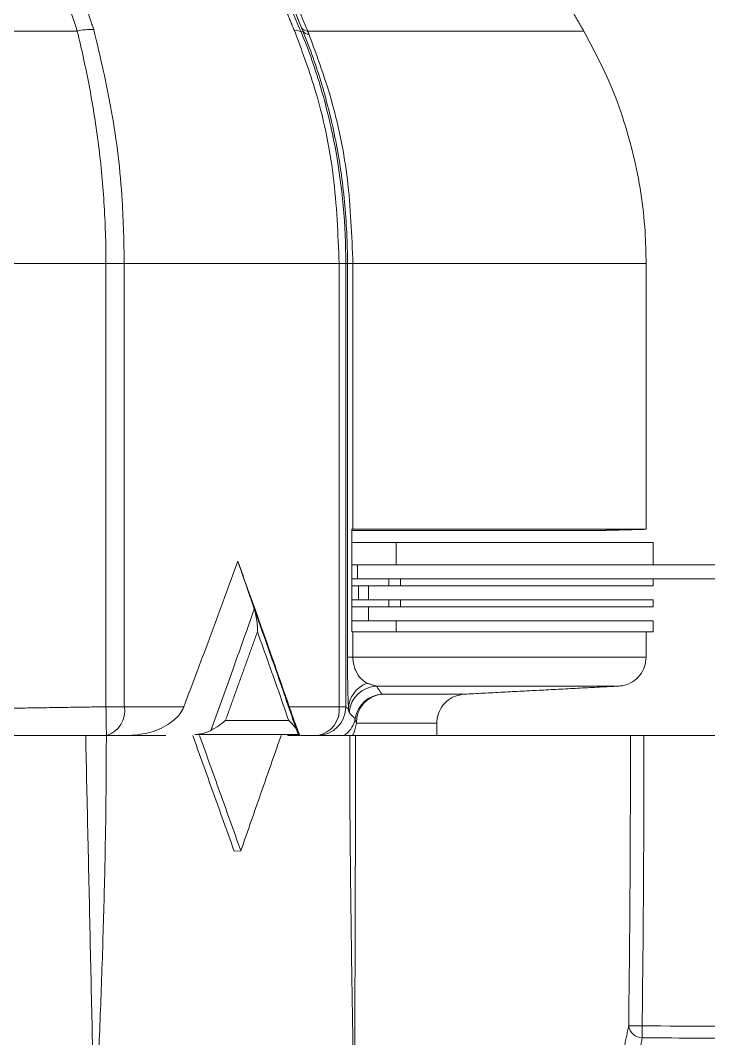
# Model space of a CAD drawing. Extents: x 2 to 136, y 1 to 99.
# Drawn here: x 59.211 to 60.691, y 10.174 to 12.363 of the extents above; entities that cross this region are included whole.
import ezdxf

# ---------------------------------------------------------------- set-up
doc = ezdxf.new("R2010")
doc.units = 0
doc.header["$MEASUREMENT"] = 0
doc.linetypes.add('SLD-Solid', pattern=[0])
doc.layers.add('OBJECT', color=7, linetype='CONTINUOUS')

msp = doc.modelspace()

# ---------------------------------------------------------------- linework, layer by layer
at = {"layer": 'OBJECT', "linetype": 'SLD-Solid', "lineweight": 15}
for p, q in [((59.333, 12.3402), (59.0948, 12.3402)), ((59.8144, 12.3384), (59.8183, 12.3401)), ((59.8287, 12.3402), (60.4223, 12.3402)), ((59.3949, 11.8402), (59.1914, 11.8402)), ((59.3949, 11.8402), (59.4344, 11.8402)), ((59.3949, 10.8873), (59.3949, 11.8402)), ((59.4344, 11.8402), (59.8963, 11.8402)), ((59.4344, 11.8402), (59.4344, 10.8873)), ((59.8963, 10.8873), (59.8963, 11.8402)), ((59.9106, 11.8402), (59.8963, 11.8402)), ((59.9106, 11.8402), (59.9106, 10.8873)), ((59.9106, 11.8402), (59.9142, 11.8402)), ((59.9142, 10.9936), (59.9142, 11.8402)), ((59.9142, 11.8402), (59.9259, 11.8402)), ((59.9259, 11.8402), (60.5563, 11.8402)), ((59.9259, 11.8402), (59.9259, 11.2689)), ((60.5563, 11.8402), (60.5563, 11.2689)), ((59.9235, 11.269), (59.9235, 11.0484)), ((59.9259, 11.2689), (59.9235, 11.2689)), ((59.9235, 11.2662), (60.1464, 11.2662)), ((59.9259, 11.2689), (60.5563, 11.2689)), ((60.1464, 11.2662), (60.1474, 11.2662)), ((60.4515, 11.2662), (60.1474, 11.2662)), ((60.4515, 11.2662), (60.4524, 11.2662)), ((60.0191, 11.2402), (59.9235, 11.2402)), ((60.0191, 11.2402), (60.0191, 11.1922)), ((60.0191, 11.2402), (60.5714, 11.2402)), ((60.5714, 11.1922), (60.5714, 11.2402)), ((60.0191, 11.1922), (59.9235, 11.1922)), ((59.9354, 11.1922), (59.9354, 11.1622)), ((60.0191, 11.1922), (60.5399, 11.1922)), ((60.5399, 11.1922), (60.7214, 11.1922)), ((60.0029, 11.1622), (59.9235, 11.1622)), ((60.0029, 11.1473), (59.9235, 11.1473)), ((59.9382, 11.1473), (59.9382, 11.1173)), ((59.9591, 11.1173), (59.9591, 11.1473)), ((60.0029, 11.1622), (60.0281, 11.1622)), ((60.0029, 11.1473), (60.0029, 11.1622)), ((60.0281, 11.1473), (60.0029, 11.1473)), ((60.0281, 11.1622), (60.5399, 11.1622)), ((60.0281, 11.1622), (60.0281, 11.1473)), ((60.0281, 11.1473), (60.5714, 11.1473)), ((60.5399, 11.1622), (60.7214, 11.1622)), ((60.5714, 11.1473), (60.5714, 11.1622)), ((60.0029, 11.1173), (59.9235, 11.1173)), ((60.0029, 11.1024), (59.9235, 11.1024)), ((59.9591, 11.0724), (59.9591, 11.1024)), ((60.0029, 11.1173), (60.0281, 11.1173)), ((60.0029, 11.1024), (60.0029, 11.1173)), ((60.0281, 11.1024), (60.0029, 11.1024)), ((60.0281, 11.1173), (60.5714, 11.1173)), ((60.0281, 11.1173), (60.0281, 11.1024)), ((60.0281, 11.1024), (60.5714, 11.1024)), ((60.5714, 11.1024), (60.5714, 11.1173)), ((59.9235, 11.0724), (60.0191, 11.0724)), ((60.0191, 11.0484), (60.0191, 11.0724)), ((60.5714, 11.0724), (60.0191, 11.0724)), ((60.5714, 11.0484), (60.5714, 11.0724)), ((59.9259, 11.0484), (59.9235, 11.0484)), ((59.9259, 11.0484), (60.0012, 11.0484)), ((59.9259, 11.0484), (59.9259, 10.9936)), ((60.0012, 11.0484), (60.0191, 11.0484)), ((60.5714, 11.0484), (60.0191, 11.0484)), ((60.5563, 11.0484), (60.5563, 10.9936)), ((59.9142, 10.9936), (59.9259, 10.9936)), ((59.9259, 10.9936), (60.5563, 10.9936)), ((60.4975, 10.9317), (59.9767, 10.9317)), ((59.9889, 10.9143), (60.165, 10.9143)), ((59.3949, 10.8873), (59.4344, 10.8873)), ((59.4344, 10.8873), (59.5624, 10.8873)), ((59.789, 10.8873), (59.8963, 10.8873)), ((59.9106, 10.8873), (59.8963, 10.8873)), ((60.1063, 10.8523), (59.9336, 10.8523)), ((60.1063, 10.8523), (60.1063, 10.8253)), ((59.5234, 10.8253), (59.3958, 10.8253)), ((59.9189, 10.8253), (59.8136, 10.8253)), ((60.5226, 10.8253), (59.9235, 10.8253)), ((59.9316, 10.7532), (59.9317, 10.8253)), ((60.5226, 10.8253), (60.5516, 10.8253)), ((60.5516, 10.8253), (60.8671, 10.8253)), ((59.6849, 10.5776), (59.6708, 10.5764))]:
    msp.add_line(p, q, dxfattribs=at)
for centre, radius, start, end in [((59.3631, 12.2142), 0.1296, 87.5456, 103.4346), ((59.8045, 12.3267), 0.0153, 49.8743, 106.9703), ((59.8286, 12.3562), 0.016, 214.5255, 270.5543), ((59.8309, 12.3491), 0.0155, 215.3893, 271.8706), ((59.9768, 10.8812), 0.0604, 110.2163, 179.1613), ((59.9795, 10.8697), 0.062, 92.5495, 174.8621), ((59.9919, 10.8523), 0.062, 92.8402, 170.9566), ((59.9941, 10.854), 0.0605, 94.9205, 181.5735), ((10.086, 10.0493), 49.316, 0.9016, 0.97362), ((59.3796, 10.8784), 0.0556, 287.1156, 9.1916), ((59.8399, 10.8812), 0.0568, 280.1324, 6.1768), ((59.8486, 10.8873), 0.062, 271.1731, 359.9815), ((59.945, 10.861), 0.0143, 175.8769, 217.3541), ((60.5486, 10.2054), 0.0302, 187.6258, 268.7924), ((60.9018, 39.1267), 28.9278, 269.24123, 269.29867), ((61.2304, 10.1951), 0.6826, 179.4998, 181.6642)]:
    msp.add_arc(centre, radius, start, end, dxfattribs=at)
for centre, major_axis, ratio, start_param, end_param in [((59.9762, 11.2871), (0.062, 0.0151), 0.162711, 3.65558, 3.724578), ((59.9762, 11.0303), (0.062, -0.0151), 0.162756, 2.558631, 2.627629), ((52.1392, 9.5253), (35.624, 0), 0.01952, 1.323276, 1.332513)]:
    msp.add_ellipse(centre, major_axis=major_axis, ratio=ratio, start_param=start_param, end_param=end_param, dxfattribs=at)
for points, knots in [([(59.8154, 12.3471), (59.7524, 12.4993), (59.6298, 12.7954), (59.5069, 13.0912), (59.447, 13.2351)], [0, 0, 0, 0, 0.513611, 1, 1, 1, 1]), ([(59.4593, 13.2283), (59.4722, 13.1975), (59.5445, 13.0242), (59.6677, 12.7282), (59.7778, 12.4629), (59.8287, 12.3402)], [0, 0, 0, 0, 0.104199, 0.585852, 1, 1, 1, 1]), ([(59.333, 12.3402), (59.333, 12.3402), (59.3268, 12.3617), (59.3186, 12.3848), (59.3104, 12.4079)], [0, 0, 0, 0, 0.000032, 1, 1, 1, 1]), ([(59.7853, 12.4083), (59.7948, 12.3851), (59.8043, 12.3619), (59.8144, 12.3384), (59.8144, 12.3384)], [0, 0, 0, 0, 0.999971, 1, 1, 1, 1]), ([(59.3949, 11.8402), (59.3949, 11.8402), (59.3949, 11.8843), (59.392, 11.9726), (59.3796, 12.1009), (59.3594, 12.2253), (59.3429, 12.3005), (59.333, 12.3402), (59.333, 12.3402)], [0, 0, 0, 0, 0.000005, 0.255816, 0.511629, 0.755817, 0.999995, 1, 1, 1, 1]), ([(59.3686, 12.3436), (59.3825, 12.2854), (59.4105, 12.1673), (59.4311, 11.9957), (59.4335, 11.8854), (59.4344, 11.8402)], [0, 0, 0, 0, 0.364404, 0.739434, 1, 1, 1, 1]), ([(59.8963, 11.8402), (59.8937, 11.9034), (59.8886, 12.0315), (59.8529, 12.2003), (59.8153, 12.3005), (59.8, 12.3414)], [0, 0, 0, 0, 0.365475, 0.741466, 1, 1, 1, 1]), ([(59.8144, 12.3384), (59.8144, 12.3384), (59.8313, 12.2989), (59.8599, 12.2157), (59.8992, 12.0507), (59.9106, 11.9229), (59.9106, 11.8402), (59.9106, 11.8402)], [0, 0, 0, 0, 0.000004, 0.259099, 0.518181, 0.999995, 1, 1, 1, 1]), ([(59.8183, 12.3401), (59.8183, 12.3401), (59.8174, 12.3423), (59.8164, 12.3447), (59.8154, 12.3471)], [0, 0, 0, 0, 0.00031, 1, 1, 1, 1]), ([(59.9142, 11.8402), (59.9142, 11.8402), (59.9142, 11.8847), (59.9099, 11.9738), (59.8913, 12.1031), (59.8603, 12.2269), (59.8346, 12.302), (59.8183, 12.3401), (59.8183, 12.3401)], [0, 0, 0, 0, 0.000004, 0.25468, 0.509356, 0.754674, 0.999996, 1, 1, 1, 1]), ([(59.8314, 12.3336), (59.8493, 12.2846), (59.8857, 12.1853), (59.9189, 12.018), (59.9235, 11.9009), (59.9259, 11.8402)], [0, 0, 0, 0, 0.319145, 0.647516, 1, 1, 1, 1]), ([(60.5563, 11.8402), (60.5558, 11.8634), (60.5542, 11.942), (60.5324, 12.0764), (60.4857, 12.2212), (60.4406, 12.3059), (60.4223, 12.3402)], [0, 0, 0, 0, 0.132965, 0.450433, 0.777108, 1, 1, 1, 1]), ([(59.5624, 10.8873), (59.582, 10.9395), (59.6213, 11.0438), (59.6593, 11.1481), (59.6783, 11.2003)], [0, 0, 0, 0, 0.499973, 1, 1, 1, 1]), ([(59.789, 10.8873), (59.78, 10.9134), (59.7619, 10.9656), (59.7252, 11.0699), (59.6971, 11.1482), (59.6783, 11.2003)], [0, 0, 0, 0, 0.250123, 0.500246, 1, 1, 1, 1]), ([(59.6202, 10.8362), (59.6356, 10.8784), (59.6672, 10.9655), (59.698, 11.0526), (59.7139, 11.0975)], [0, 0, 0, 0, 0.484285, 1, 1, 1, 1]), ([(59.7207, 11.0484), (59.7207, 11.0489), (59.7207, 11.0557), (59.72, 11.0726), (59.7162, 11.088), (59.7139, 11.0975)], [0, 0, 0, 0, 0.030541, 0.405065, 1, 1, 1, 1]), ([(59.7139, 11.0975), (59.7298, 11.0526), (59.7607, 10.9656), (59.7907, 10.8785), (59.8052, 10.8364)], [0, 0, 0, 0, 0.515589, 1, 1, 1, 1]), ([(59.7879, 10.8576), (59.7817, 10.8755), (59.7596, 10.9391), (59.737, 11.0027), (59.7207, 11.0484)], [0, 0, 0, 0, 0.280814, 1, 1, 1, 1]), ([(59.9164, 10.8821), (59.9159, 10.8918), (59.9152, 10.9052), (59.9146, 10.941), (59.9143, 10.9672), (59.9143, 10.986), (59.9142, 10.9936)], [0, 0, 0, 0, 0.500751, 0.686143, 0.873077, 1, 1, 1, 1]), ([(59.9259, 10.9936), (59.926, 10.991), (59.9261, 10.9851), (59.928, 10.9752), (59.9333, 10.9596), (59.9432, 10.9463), (59.9517, 10.9407), (59.9559, 10.9378)], [0, 0, 0, 0, 0.061062, 0.137017, 0.26687, 0.630193, 1, 1, 1, 1]), ([(60.5563, 10.9936), (60.5556, 10.9866), (60.5542, 10.9727), (60.5436, 10.9541), (60.5278, 10.9401), (60.5114, 10.9331), (60.501, 10.932), (60.4975, 10.9317)], [0, 0, 0, 0, 0.222089, 0.444178, 0.666268, 0.888362, 1, 1, 1, 1]), ([(59.9767, 10.9317), (59.978, 10.9295), (59.9821, 10.9225), (59.9861, 10.9176), (59.9889, 10.9143)], [0, 0, 0, 0, 0.321064, 1, 1, 1, 1]), ([(60.165, 10.9143), (60.1581, 10.9132), (60.1443, 10.9111), (60.1263, 10.8995), (60.1131, 10.883), (60.107, 10.8663), (60.1065, 10.8558), (60.1063, 10.8523)], [0, 0, 0, 0, 0.222101, 0.444199, 0.666298, 0.888389, 1, 1, 1, 1]), ([(59.5624, 10.8873), (59.56, 10.8824), (59.5531, 10.8686), (59.5293, 10.8481), (59.4919, 10.83), (59.4608, 10.8269), (59.4452, 10.8253)], [0, 0, 0, 0, 0.120477, 0.340873, 0.669211, 1, 1, 1, 1]), ([(59.789, 10.8873), (59.7908, 10.8823), (59.7956, 10.8683), (59.8031, 10.8477), (59.8098, 10.8299), (59.8114, 10.8268), (59.8122, 10.8253)], [0, 0, 0, 0, 0.12399, 0.345789, 0.675933, 1, 1, 1, 1]), ([(59.9055, 10.8253), (59.9082, 10.8268), (59.9147, 10.8304), (59.9222, 10.8403), (59.928, 10.8505), (59.93, 10.8592), (59.9307, 10.8621)], [0, 0, 0, 0, 0.290991, 0.68416, 0.898056, 1, 1, 1, 1]), ([(59.9307, 10.8621), (59.93, 10.8626), (59.9265, 10.8654), (59.9222, 10.8698), (59.9186, 10.8742), (59.9177, 10.8753)], [0, 0, 0, 0, 0.160413, 0.802068, 1, 1, 1, 1]), ([(59.6202, 10.8362), (59.6263, 10.8398), (59.6376, 10.8463), (59.6472, 10.8537), (59.6513, 10.8572), (59.6517, 10.8575)], [0, 0, 0, 0, 0.521338, 0.963444, 1, 1, 1, 1]), ([(59.7879, 10.8576), (59.7882, 10.8574), (59.7921, 10.8539), (59.7996, 10.8465), (59.8032, 10.84), (59.8052, 10.8364)], [0, 0, 0, 0, 0.036596, 0.474246, 1, 1, 1, 1]), ([(59.9336, 10.8523), (59.9319, 10.8441), (59.9298, 10.8333), (59.926, 10.8268), (59.9252, 10.8253)], [0, 0, 0, 0, 0.762462, 1, 1, 1, 1]), ([(59.1836, 10.8253), (59.2149, 10.8253), (59.2708, 10.8253), (59.3267, 10.8253), (59.3513, 10.8253)], [0, 0, 0, 0, 0.56, 1, 1, 1, 1]), ([(59.3513, 10.8253), (59.3593, 10.8253), (59.3755, 10.8253), (59.389, 10.8253), (59.3958, 10.8253)], [0, 0, 0, 0, 0.499759, 1, 1, 1, 1]), ([(59.3958, 10.8253), (59.3955, 10.7704), (59.395, 10.6555), (59.3914, 10.4809), (59.3859, 10.3029), (59.3789, 10.1244), (59.3735, 10.0057), (59.3707, 9.9453)], [0, 0, 0, 0, 0.187126, 0.391336, 0.595144, 0.79397, 1, 1, 1, 1]), ([(59.5863, 10.8275), (59.5943, 10.8283), (59.6062, 10.8295), (59.6168, 10.8346), (59.6202, 10.8362)], [0, 0, 0, 0, 0.67796, 1, 1, 1, 1]), ([(59.8088, 10.8277), (59.7791, 10.8277), (59.7076, 10.8276), (59.6311, 10.8275), (59.5863, 10.8275)], [0, 0, 0, 0, 0.413967, 1, 1, 1, 1]), ([(59.8052, 10.8364), (59.8064, 10.8332), (59.8082, 10.8286), (59.8086, 10.8279), (59.8088, 10.8277)], [0, 0, 0, 0, 0.681912, 1, 1, 1, 1]), ([(59.9293, 9.9453), (59.9283, 10.0057), (59.9265, 10.1244), (59.9236, 10.3029), (59.9211, 10.4809), (59.9193, 10.6555), (59.9191, 10.7704), (59.9189, 10.8253)], [0, 0, 0, 0, 0.206019, 0.404831, 0.608657, 0.812864, 1, 1, 1, 1]), ([(59.9189, 10.8253), (59.9237, 10.8253), (59.9302, 10.8253), (59.9305, 10.8253), (59.9306, 10.8253)], [0, 0, 0, 0, 0.732612, 1, 1, 1, 1]), ([(60.5188, 10.2014), (60.5199, 10.3025), (60.5221, 10.5104), (60.5225, 10.7184), (60.5226, 10.8253)], [0, 0, 0, 0, 0.486, 1, 1, 1, 1]), ([(60.5516, 10.8253), (60.5515, 10.7183), (60.5511, 10.5102), (60.5489, 10.3022), (60.5478, 10.201)], [0, 0, 0, 0, 0.514, 1, 1, 1, 1]), ([(60.8669, 10.1736), (60.8567, 10.1736), (60.7666, 10.1741), (60.6603, 10.1747), (60.5642, 10.1752), (60.548, 10.1752)], [0, 0, 0, 0, 0.095661, 0.848073, 1, 1, 1, 1])]:
    msp.add_open_spline(points, degree=3, knots=knots, dxfattribs=at)
for points in [[(59.3448, 12.4152), (59.3686, 12.3436)], [(59.8, 12.3414), (59.7694, 12.4152)], [(60.3996, 12.3796), (60.4223, 12.3402)], [(59.8287, 12.3402), (59.8314, 12.3336)], [(59.9259, 11.2689), (59.9234, 11.2689)], [(60.4734, 11.2668), (60.4515, 11.2662)], [(60.4524, 11.2662), (60.452, 11.2662)], [(60.4524, 11.2662), (60.476, 11.2668)], [(60.476, 11.2668), (60.4734, 11.2668)], [(60.5563, 11.2689), (60.476, 11.2668)], [(59.6783, 11.2003), (59.7139, 11.0975)], [(59.7207, 11.0484), (59.6517, 10.8575)], [(59.9234, 11.0484), (59.9259, 11.0484)], [(59.9559, 10.9378), (59.9767, 10.9317)], [(60.4975, 10.9317), (60.165, 10.9143)], [(59.0693, 10.8821), (59.3949, 10.8873)], [(59.9106, 10.8873), (59.9164, 10.8821)], [(59.9177, 10.8753), (59.9164, 10.8821)], [(59.6517, 10.8575), (59.7879, 10.8576)], [(59.3707, 9.9453), (59.3513, 10.8253)], [(59.5816, 10.8253), (59.6708, 10.5764)], [(59.6849, 10.5776), (59.5962, 10.8253)], [(59.7714, 10.8253), (59.6849, 10.5776)], [(59.8122, 10.8253), (59.7852, 10.8253)], [(59.9317, 10.7529), (59.9293, 9.9453)], [(60.5091, 10.1547), (60.5188, 10.2014)], [(60.548, 10.1752), (60.5383, 10.1303)]]:
    msp.add_open_spline(points, degree=1, dxfattribs=at)

doc.saveas('drawing.dxf')
